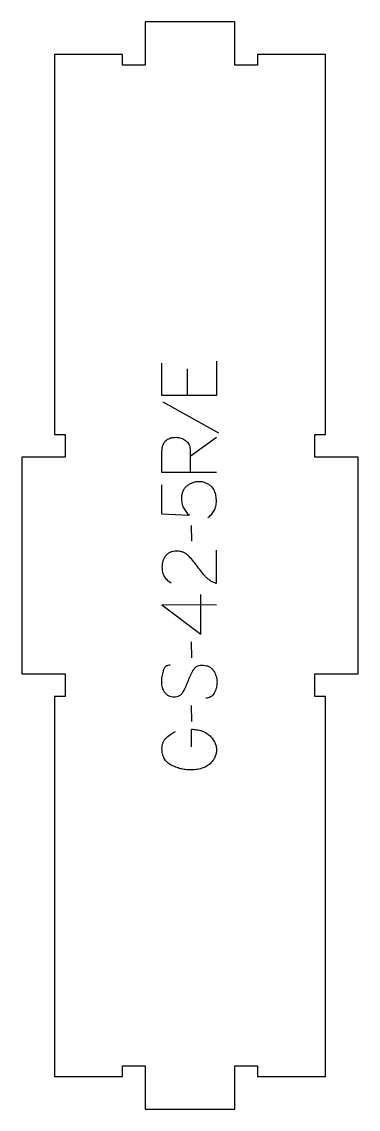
# Model space of a CAD drawing. Extents: x 0 to 186, y 0 to 600.
import ezdxf

# ---------------------------------------------------------------- set-up
doc = ezdxf.new("R2010")
doc.units = 0
doc.layers.add('1_ANYTOOL_1MMDEEP_LABELS_S', color=2, linetype='CONTINUOUS')
doc.layers.add('4_ANYTOOL_CUTTHROUGH_OUTSI', color=5, linetype='CONTINUOUS')

msp = doc.modelspace()

# ---------------------------------------------------------------- linework, layer by layer
at = {"layer": '1_ANYTOOL_1MMDEEP_LABELS_S'}
for p, q in [((91.22857, 408.135712), (91.22857, 393.478569)), ((77.771428, 390.049997), (108.542856, 372.864283)), ((92.857142, 360.092855), (107.342856, 370.549997)), ((93.414285, 321.864283), (93.499999, 313.078569)), ((98.642856, 261.949997), (98.642856, 283.721426)), ((93.414285, 257.664283), (93.499999, 248.878569)), ((93.414285, 222.60714), (93.499999, 213.821426))]:
    msp.add_line(p, q, dxfattribs=at)
for points in [[(107.299999, 412.421426), (107.299999, 393.478569), (77.299999, 393.478569), (77.299999, 411.30714)], [(107.299999, 277.935712), (77.257142, 277.978569), (98.642856, 261.949997)]]:
    msp.add_lwpolyline(points, dxfattribs=at)
for points in [[(107.299999, 351.092855), (77.299999, 351.092855), (77.299999, 362.449997, -0.030274), (77.407015, 364.215811, -0.049), (77.790178, 365.937497, -0.050774), (78.382634, 367.27002, -0.06445), (79.260713, 368.428569, -0.0646), (80.396744, 369.31848, -0.052254), (81.711606, 369.923212, -0.050381), (83.404155, 370.312347, -0.031337), (85.142856, 370.421426, -0.040022), (86.516913, 370.311265, -0.042626), (87.85357, 369.976783, -0.04247), (89.14329, 369.408098, -0.036572), (90.32857, 368.642855, -0.051097), (91.342526, 367.701077, -0.061981), (92.117856, 366.558926, -0.061813), (92.594356, 365.249924, -0.049309), (92.771428, 363.864283, -0.003273), (92.809119, 362.996632, -0.003121), (92.835713, 362.128569, -0.003882), (92.852633, 361.110787, -0.002215), (92.857142, 360.092855), (92.857142, 351.135712)], [(102.542856, 326.149997, 0.051644), (104.562769, 327.885036, 0.067529), (106.110713, 330.039283, 0.067834), (107.015185, 332.496041, 0.054378), (107.299999, 335.10714, 0.039344), (107.064892, 338.090393, 0.059901), (106.249999, 340.95714, 0.055966), (105.572996, 342.171947, 0.047768), (104.658928, 343.223212, 0.046557), (103.393639, 344.218627, 0.031515), (101.985713, 345.00714, 0.047557), (100.106332, 345.695432, 0.064093), (98.12857, 345.949997, 0.035335), (96.131391, 345.808679, 0.045148), (94.185713, 345.349997, 0.045692), (92.474224, 344.599872, 0.046166), (90.92857, 343.549997, 0.060461), (89.657016, 342.21509, 0.060801), (88.742856, 340.614283, 0.059081), (88.179534, 338.650791, 0.040364), (88.014285, 336.60714, 0.051634), (88.281489, 334.026548, 0.068321), (89.149999, 331.592855, 0.044671), (90.582152, 329.35107, 0.031916), (92.342856, 327.349997), (77.299999, 328.078569), (77.299999, 344.278569)], [(107.257142, 308.149997), (107.214285, 289.849997, -0.034491), (105.466953, 290.512776, -0.037732), (103.833928, 291.41964, -0.037744), (102.359291, 292.558935, -0.03482), (101.064285, 293.899997, -0.00859), (98.665702, 296.859222, -0.008791), (96.371428, 299.899997, 0.020588), (94.137985, 302.719286, 0.025206), (91.657142, 305.321426, 0.046908), (90.3559, 306.342021, 0.051091), (88.882142, 307.089283, 0.050722), (87.233967, 307.538016, 0.041139), (85.52857, 307.678569, 0.039396), (83.720985, 307.535924, 0.058519), (81.982142, 307.046426, 0.060358), (80.575026, 306.255868, 0.061397), (79.399999, 305.149997, 0.048006), (78.478039, 303.79404, 0.045901), (77.824999, 302.289283, 0.045216), (77.422439, 300.549222, 0.034258), (77.299999, 298.764283, 0.055622), (77.593986, 296.129713, 0.079896), (78.574999, 293.685712, 0.080617), (80.240699, 291.716324, 0.060287), (82.399999, 290.278569)], [(81.885713, 244.849997, 0.071867), (80.549107, 244.656884, 0.100684), (79.367856, 244.030355, 0.047558), (78.891406, 243.555801, 0.038563), (78.502678, 243.005801, 0.037928), (78.155209, 242.308613, 0.026634), (77.899999, 241.571426, 0.028461), (77.214016, 238.548093, 0.041577), (76.957142, 235.464283, 0.036938), (77.068282, 233.961923, 0.041531), (77.412499, 232.496426, 0.041583), (77.989708, 231.119049, 0.038125), (78.77857, 229.849997, 0.057611), (79.770475, 228.779845, 0.065808), (80.99107, 227.985712, 0.06469), (82.450625, 227.508216, 0.046778), (83.985713, 227.364283, 0.052235), (85.535556, 227.526639, 0.075448), (86.985713, 228.071426, 0.076671), (88.158766, 228.987518, 0.061023), (89.042856, 230.192855, 0.021951), (90.570202, 233.221709, 0.018213), (91.849999, 236.364283, -0.02405), (93.155461, 239.465768, -0.02981), (94.785713, 242.40714, -0.068439), (95.751644, 243.548442, -0.079282), (97.00357, 244.35714, -0.076308), (98.582252, 244.78214, -0.047772), (100.22857, 244.80714, -0.046243), (101.90953, 244.513906, -0.06359), (103.480356, 243.864283, -0.064671), (104.764545, 242.891459, -0.057073), (105.77857, 241.635712, -0.067522), (107.141481, 238.667403, -0.070793), (107.642856, 235.442855, -0.064027), (107.280341, 232.303839, -0.070447), (106.099999, 229.378569, -0.054374), (105.250366, 228.220152, -0.074742), (104.139285, 227.321426, -0.075199), (102.832906, 226.798419, -0.057737), (101.42857, 226.635712)], [(93.499999, 199.721426), (93.542856, 209.492855, -0.031732), (96.550258, 209.224744, -0.048764), (99.467856, 208.480355, -0.050291), (101.778364, 207.370642, -0.060119), (103.785713, 205.785712, -0.036578), (105.27213, 204.053692, -0.050793), (106.432142, 202.09464, -0.051881), (107.099886, 200.141623, -0.053919), (107.342856, 198.092855, -0.055881), (107.135912, 196.057707, -0.055271), (106.485713, 194.117855, -0.05403), (105.32652, 192.191879, -0.038531), (103.82857, 190.50714, -0.067281), (101.717556, 188.959427, -0.049165), (99.296428, 187.935712, -0.047412), (96.092509, 187.262785, -0.028075), (92.814285, 187.078569, -0.03109), (90.122705, 187.246095, -0.031496), (87.473213, 187.748212, -0.031425), (84.844969, 188.599084, -0.02824), (82.335713, 189.75714, -0.064555), (80.184188, 191.285944, -0.078906), (78.558928, 193.351783, -0.076878), (77.584378, 195.975384, -0.050594), (77.299999, 198.778569, -0.039946), (77.432796, 200.43813, -0.052714), (77.867856, 202.041069, -0.053511), (78.58319, 203.424266, -0.05153), (79.571428, 204.628569, -0.040443), (81.994569, 206.668793, -0.04035), (84.714285, 208.292855)]]:
    msp.add_lwpolyline(points, format="xyb", dxfattribs=at)
at = {"layer": '4_ANYTOOL_CUTTHROUGH_OUTSI'}
msp.add_lwpolyline([(18, 18), (55.5, 18), (55.5, 23.75, -0.414214), (55.75, 24), (67.75, 24, -0.414214), (68, 23.75), (68, 0), (117.5, 0), (117.5, 23.75, -0.414214), (117.75, 24), (129.75, 24, -0.414214), (130, 23.75), (130, 18), (167.5, 18), (167.5, 227.5), (161.75, 227.5, -0.414214), (161.5, 227.75), (161.5, 239.75, -0.414214), (161.75, 240), (185.5, 240), (185.5, 359.5), (161.75, 359.5, -0.414214), (161.5, 359.75), (161.5, 371.75, -0.414214), (161.75, 372), (167.5, 372), (167.5, 581.5), (130, 581.5), (130, 575.75, -0.414214), (129.75, 575.5), (117.75, 575.5, -0.414214), (117.5, 575.75), (117.5, 599.5), (68, 599.5), (68, 575.75, -0.414214), (67.75, 575.5), (55.75, 575.5, -0.414214), (55.5, 575.75), (55.5, 581.5), (18, 581.5), (18, 372), (23.75, 372, -0.414214), (24, 371.75), (24, 359.75, -0.414214), (23.75, 359.5), (0, 359.5), (0, 240), (23.75, 240, -0.414214), (24, 239.75), (24, 227.75, -0.414214), (23.75, 227.5), (18, 227.5)], format="xyb", close=True, dxfattribs=at)

doc.saveas('drawing.dxf')
